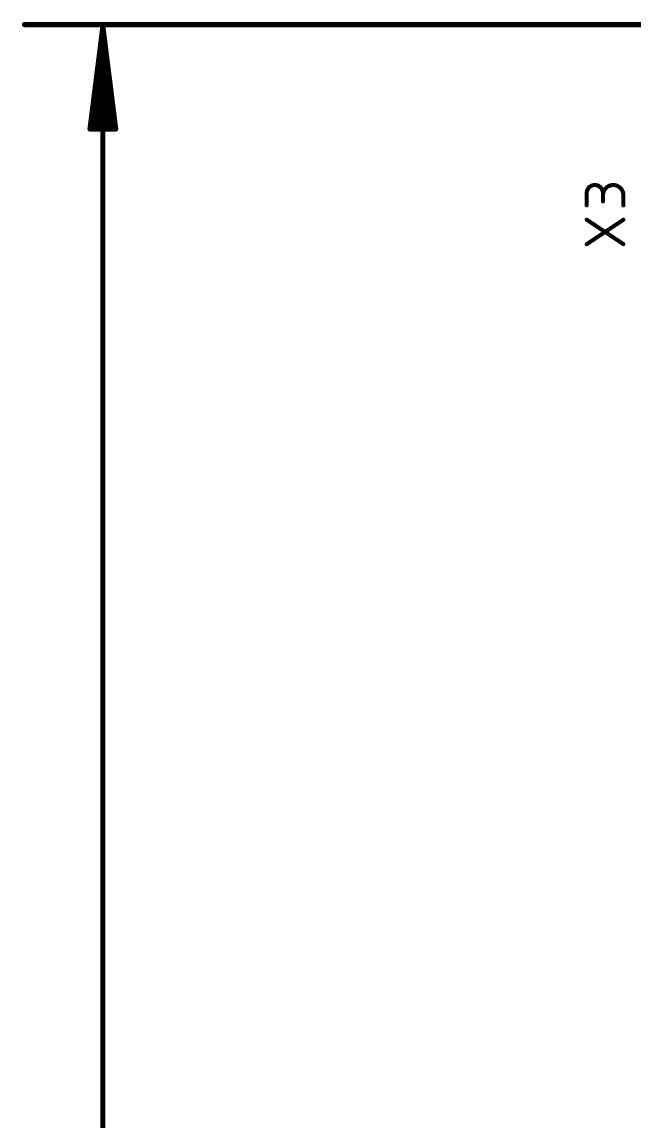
# Model space of a CAD drawing. Extents: x 53 to 97, y 25 to 264.
# Drawn here: x 53.87 to 69.11, y 235.25 to 262.62 of the extents above; entities that cross this region are included whole.
import ezdxf

# ---------------------------------------------------------------- set-up
doc = ezdxf.new("R2010")
doc.units = 0
doc.layers.add('1', color=12, linetype='CONTINUOUS')
doc.layers.add('25', color=253, linetype='CONTINUOUS')

msp = doc.modelspace()

# ---------------------------------------------------------------- linework, layer by layer
at = {"layer": '1', "const_width": 0.13}
for points in [[(70.612, 262.56), (53.93, 262.56)], [(55.88, 262.495), (55.5608, 259.96)], [(55.88, 262.495), (55.62, 259.96)], [(55.88, 262.495), (55.75, 259.96)], [(55.88, 118.556), (55.88, 262.495)], [(56.1992, 259.96), (55.88, 262.495)], [(56.01, 259.96), (55.88, 262.495)], [(56.14, 259.96), (55.88, 262.495)], [(55.5608, 259.96), (56.1992, 259.96)]]:
    msp.add_lwpolyline(points, dxfattribs=at)
at = {"layer": '1', "const_width": 0.065}
for points in [[(53.93, 262.5925, 1), (53.93, 262.5275)], [(55.9125, 262.495, 1), (55.8475, 262.495)], [(55.9122, 262.4991, 1), (55.8478, 262.4909)], [(55.9125, 262.4933, 1), (55.8475, 262.4967)], [(55.9125, 262.4967, 1), (55.8475, 262.4933)], [(55.9123, 262.4983, 1), (55.8477, 262.4917)], [(55.9123, 262.4917, 1), (55.8477, 262.4983)], [(55.9122, 262.4909, 1), (55.8478, 262.4991)], [(55.5285, 259.9641, 1), (55.593, 259.9559)], [(55.5608, 259.9925, 1), (55.5608, 259.9275)], [(55.5877, 259.9633, 1), (55.6523, 259.9567)], [(55.7175, 259.9617, 1), (55.7825, 259.9583)], [(55.9775, 259.9583, 1), (56.0425, 259.9617)], [(56.1077, 259.9567, 1), (56.1723, 259.9633)], [(56.167, 259.9559, 1), (56.2315, 259.9641)], [(56.1992, 259.9275, 1), (56.1992, 259.9925)]]:
    msp.add_lwpolyline(points, format="xyb", dxfattribs=at)
at = {"layer": '25'}
for points, const_width in [([(68.3382, 258.3608, 1), (67.9318, 258.3608)], 0.1016), ([(67.9572, 258.3608, 1), (67.9064, 258.3608)], 0.0508), ([(68.8462, 258.31, 1), (68.3382, 258.31)], 0.1016), ([(68.3636, 258.3608, 1), (68.3128, 258.3608)], 0.0508), ([(67.9064, 258.3608, 1), (67.9572, 258.3608)], 0.0508), ([(68.3128, 258.3608, 1), (68.3636, 258.3608)], 0.0508), ([(68.3128, 258.31, 1), (68.3636, 258.31)], 0.0508), ([(68.3128, 258.1576, 1), (68.3636, 258.1576)], 0.0508), ([(68.8716, 258.31, 1), (68.8208, 258.31)], 0.0508), ([(68.8208, 258.31, 1), (68.8716, 258.31)], 0.0508), ([(67.9064, 258.056, 1), (67.9572, 258.056)], 0.0508), ([(68.8208, 258.056, 1), (68.8716, 258.056)], 0.0508), ([(67.9459, 257.7215, 1), (67.9177, 257.6793)], 0.0508), ([(68.8603, 257.6793, 1), (68.8321, 257.7215)], 0.0508), ([(67.9177, 257.1119, 1), (67.9459, 257.0697)], 0.0508), ([(68.8321, 257.0697, 1), (68.8603, 257.1119)], 0.0508)]:
    msp.add_lwpolyline(points, format="xyb", dxfattribs=dict(at, const_width=const_width))
at = {"layer": '25', "const_width": 0.1016}
for points in [[(67.9318, 258.056), (67.9318, 258.3608)], [(68.3382, 258.3608), (68.3382, 258.1576)], [(68.8462, 258.056), (68.8462, 258.31)], [(68.8462, 257.0908), (67.9318, 257.7004)], [(67.9318, 257.0908), (68.8462, 257.7004)]]:
    msp.add_lwpolyline(points, dxfattribs=at)

doc.saveas('drawing.dxf')
